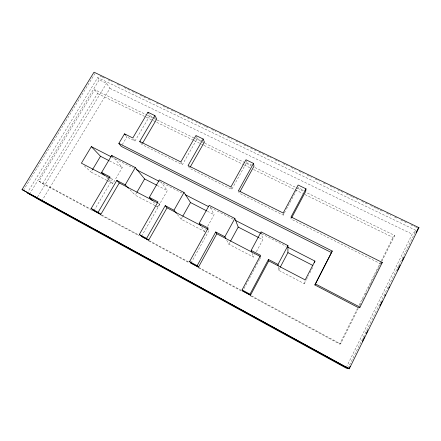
<?xml version="1.0" encoding="UTF-8"?>
<svg xmlns="http://www.w3.org/2000/svg" width="441" height="441" viewBox="0 0 441 441"><rect width="100%" height="100%" fill="white"/><g stroke="black" fill="none" stroke-linecap="round" stroke-linejoin="round"><path stroke-width="0.33" stroke-dasharray="2.21 1.65" d="M291.06 216.944L291.005 219.017L380.82 263.911M278.288 267.07L278.624 270.25L304.279 283.673L305.04 280.531M346.273 367.37L412.192 234.138L416.078 230.417L97.726 77.583L28.026 191.664M347.861 368.461L398.416 266.16M398.719 265.543L416.078 230.417M250.593 295.966L339.691 344.074L357.761 307.912M358.985 305.464L381.035 261.337M381.344 260.725L392.981 237.434L394.734 235.505L306.286 192.513M339.691 344.074L340.584 343.914L358.12 308.805M359.966 305.106L361.201 302.642M362.43 300.178L363.968 297.102M365.198 294.638L366.427 292.174M367.965 289.092L370.429 284.164M370.738 283.546L381.504 261.993M381.812 261.375L394.734 235.505M304.279 283.673L306.131 280.101M306.44 279.506L308.601 275.333M309.836 272.951L312.923 266.992M278.624 270.25L279.908 267.819M244.044 288.519L259.374 259.826M259.694 259.231L260.967 256.838L260.807 256.254M238.46 190.699L239.187 193.119L283.243 215.136L286.126 209.745M286.446 209.144L297.973 187.563L304.527 190.744M226.729 240.213L228.873 244.215L253.492 257.097L254.782 254.7M256.386 251.706L262.814 239.722L261.116 231.894M228.873 244.215L230.163 241.85M177.337 214.458L181.108 219.221L204.751 231.591L206.041 229.259M207.656 226.343L214.117 214.684L209.464 205.886M191.058 263.007L209.348 229.915L208.891 229.182M188.351 166.097L189.509 168.286L231.751 189.398L246.574 162.597L246.084 160.32M181.108 219.221L182.447 216.834M155.535 205.837L157.928 207.088L167.326 190.633L161.268 182.42M141.511 236.271L159.879 204.111L159.14 203.246M141.015 143.281L141.837 144.461L182.376 164.719L197.265 138.65L195.947 135.508M154.94 205.523L135.2 195.198L136.545 192.877M94.005 210.638L112.422 179.36L110.256 177.21M125.283 134.88L126.826 136.953L134.99 141.032L149.929 115.658L149.163 114.335M107.45 180.678L112.913 183.533L122.344 167.503L114.18 158.313M122.284 144.62L126.826 136.953M106.843 180.358L91.055 172.095L92.103 170.336M41.658 201.195L109.952 88.387L106.568 83.332L99.264 79.821L97.726 77.583M37.524 197.022L106.568 83.332M29.492 194.178L99.264 79.821M91.789 210.219L42.689 183.71L39.001 181.146L94.754 89.699L146.71 114.952M42.689 183.71L97.544 93.514L94.754 89.699M23.384 190.407L94.958 73.559M99.925 75.935L101.783 76.828M102.406 77.125L105.509 78.614M107.99 79.799L112.334 81.877M117.295 84.259L120.399 85.741M124.119 87.527L127.223 89.01M127.846 89.308L129.704 90.201M132.19 91.386L136.528 93.47M140.255 95.25L145.839 97.924M148.319 99.115L151.423 100.598M156.384 102.979L159.488 104.462M163.209 106.242L166.312 107.731M166.935 108.028L168.793 108.921M171.279 110.107L175.617 112.185M179.344 113.971L184.928 116.644M187.408 117.835L190.512 119.318M191.129 119.616L192.993 120.509M195.473 121.694L201.057 124.368M203.538 125.558L205.401 126.451M206.024 126.749L209.122 128.232M211.608 129.422L215.952 131.501M219.673 133.287L224.017 135.365M227.738 137.145L232.082 139.229M235.803 141.01L240.147 143.088M243.873 144.874L248.211 146.952M250.697 148.143L256.282 150.816M258.762 152.002L264.346 154.675M266.827 155.866L271.171 157.944M274.892 159.73L279.236 161.808M282.957 163.594L287.3 165.673M291.027 167.453L295.371 169.537M299.092 171.317L303.436 173.396M307.157 175.182L311.5 177.26M315.221 179.04L319.565 181.124M323.292 182.905L326.39 184.393M330.116 186.174L334.46 188.252M337.558 189.74L343.142 192.414M346.246 193.902L351.83 196.576M352.453 196.873L358.654 199.845M361.758 201.328L367.965 204.299M370.446 205.489L376.03 208.163M376.647 208.461L382.854 211.432M386.575 213.212L390.919 215.291M394.64 217.077L397.743 218.56M400.847 220.048L407.054 223.019M410.775 224.8L415.119 226.883M415.736 227.181L417.599 228.069M109.952 88.387L412.192 234.138M149.929 115.658L152.784 117.041M153.352 117.323L155.634 118.431M197.265 138.65L203.202 141.533M246.574 162.597L251.524 165M147.333 115.25L156.61 119.759M157.228 120.062L201.757 141.704M202.375 142.008L204.233 142.912M204.85 143.209L251.238 165.755M254.953 167.563L297.008 188.004M297.631 188.307L303.816 191.311M97.544 93.514L152.669 120.365M153.286 120.669L193.544 140.282M194.167 140.58L200.98 143.898M201.598 144.201L203.455 145.106M204.073 145.409L243.713 164.719M244.336 165.022L249.909 167.734M253.625 169.548L302.554 193.384M305.029 194.591L392.981 237.434M111.777 157.079L133.193 168.043M159.438 181.483L182.513 193.296M210.335 207.54L233.245 219.265M261.513 233.741L286.137 246.343M109.594 160.948L122.344 167.503M157.167 185.407L167.326 190.633M207.452 211.261L214.117 214.684M259.214 237.87L262.814 239.722M110.085 178.142L112.422 179.36M158.054 203.163L159.879 204.111M39.001 181.146L90.477 208.929M101.981 215.142L138.921 235.075M149.218 240.632L189.189 262.202M198.874 267.433L241.266 290.31M251.563 295.867L340.584 343.914M100.879 215.125L139.064 235.748M148.76 240.984L189.371 262.908M198.467 267.819L242.103 291.385M84.297 165.855L91.055 172.095M106.656 177.442L108.58 179.316M109.059 179.785L112.913 183.533M129.952 189.74L135.2 195.198M153.11 201.647L155.304 204.122M157.051 206.101L157.928 207.088M133.463 138.904L134.99 141.032M201.537 226.861L204.751 231.591M180.827 161.941L182.376 164.719M252.147 253.277L253.492 257.097M230.913 186.934L231.751 189.398M283.177 213.014L283.243 215.136"/><path stroke-width="0.66" d="M280.228 267.207L287.912 252.627L287.945 245.615L261.116 231.894L251.144 250.433L251.701 252.004M305.999 188.842L291.06 216.944L382.308 262.478L360.01 307.151L358.853 307.89L314.874 284.952L331.522 252.621L121.242 146.39L118.844 143.402L124.516 133.844L132.791 137.972L147.961 112.257L154.896 115.614L139.731 141.434L180.827 161.941L195.947 135.508L203.174 139.014L188.064 165.551L230.913 186.934L245.962 159.747L253.498 163.402L238.46 190.699L283.177 213.014L298.133 185.033L305.999 188.842L305.718 191.322L291.644 217.81M314.416 262.858L314.94 261.089L287.94 247.269M314.874 284.952L332.216 251.028L118.844 143.402M331.522 252.621L332.216 251.028M348.908 368.72L349.266 368.808L418.95 227.666L94.021 72.192L22.05 189.586L348.908 368.72L350.126 366.256M362.282 341.632L364.718 336.709M366.234 333.633L367.755 330.552M379.916 305.927L382.347 301.005M384.778 296.082L385.39 294.847M388.73 288.078L389.342 286.848M397.55 270.228L399.981 265.3M402.413 260.377L403.934 257.301M416.095 232.677L418.222 228.366L418.95 227.666M314.94 261.089L305.189 279.903L268.751 260.896L268.459 259.451L278.006 264.429L278.15 265.802M278.006 264.429L287.945 245.615M268.751 260.896L250.565 295.117L249.986 294.202L268.459 259.451M250.565 295.117L242.77 290.911L242.065 289.93L260.559 255.333L251.144 250.433M230.489 241.26L238.217 227.076L234.866 218.471L209.172 205.341L199.15 223.339L200.468 225.285M225.809 238.498L224.866 236.74L234.866 218.471M198.522 267.037L216.807 233.802L215.726 231.977L197.149 265.702L198.522 267.037L191.058 263.007L189.575 261.618L208.163 228.036L199.15 223.339M240.174 191.322L253.999 166.202L253.498 163.402M182.783 216.239L190.49 202.54L184.029 192.48L159.405 179.895L149.339 197.386L152.239 200.661M176.494 213.4L173.98 210.225L184.029 192.48M165.226 205.666L167.023 207.838L148.667 240.136L146.572 238.427L165.226 205.666L173.98 210.225M190.187 167.095L204.392 142.107L203.174 139.014M148.667 240.136L141.511 236.271L139.317 234.513L157.977 201.89L149.339 197.386M136.881 192.298L144.615 178.952L135.293 167.563L111.678 155.491L101.584 172.503L104.247 175.099M128.518 188.252L125.216 184.818L135.293 167.563M116.815 180.441L119.279 182.938L100.868 214.343L98.111 212.286L116.815 180.441L125.216 184.818M142.531 143.275L156.775 118.982L154.896 115.614M100.868 214.343L94.005 210.638L91.155 208.532L109.87 176.819L101.584 172.503M92.45 169.752L100.493 156.268L91.342 146.621L81.398 163.181L109.5 177.839M381.564 263.194L382.308 262.478M91.342 146.621L111.176 156.775M136.258 169.614L158.832 181.168M185.545 194.85L208.521 206.609M235.654 220.5L260.912 233.432M100.493 156.268L108.988 160.64M144.615 178.952L156.572 185.099M190.49 202.54L206.846 210.947M238.217 227.076L258.613 237.567M287.912 252.627L312.928 265.488M215.726 231.977L224.866 236.74M315.309 283.866L360.01 307.151M119.279 182.938L157.443 202.843M167.023 207.838L208.169 229.298M216.807 233.802L260.388 256.535M91.155 208.532L98.111 212.286M139.317 234.513L146.572 238.427M189.575 261.618L197.149 265.702M242.065 289.93L249.986 294.202M92.29 209.91L100.168 214.161M141.346 236.382L144.979 238.344M146.191 239L148.005 239.981M190.396 262.858L198.268 267.108M242.478 290.966L250.35 295.216M22.05 189.586L349.266 368.808M111.678 155.491L112.51 156.428M124.516 133.844L125.283 134.88M139.731 141.434L140.376 142.36M147.961 112.257L148.562 113.293M347.861 368.461L345.965 367.987L41.658 201.195L27.309 192.833L347.861 368.461"/></g></svg>
